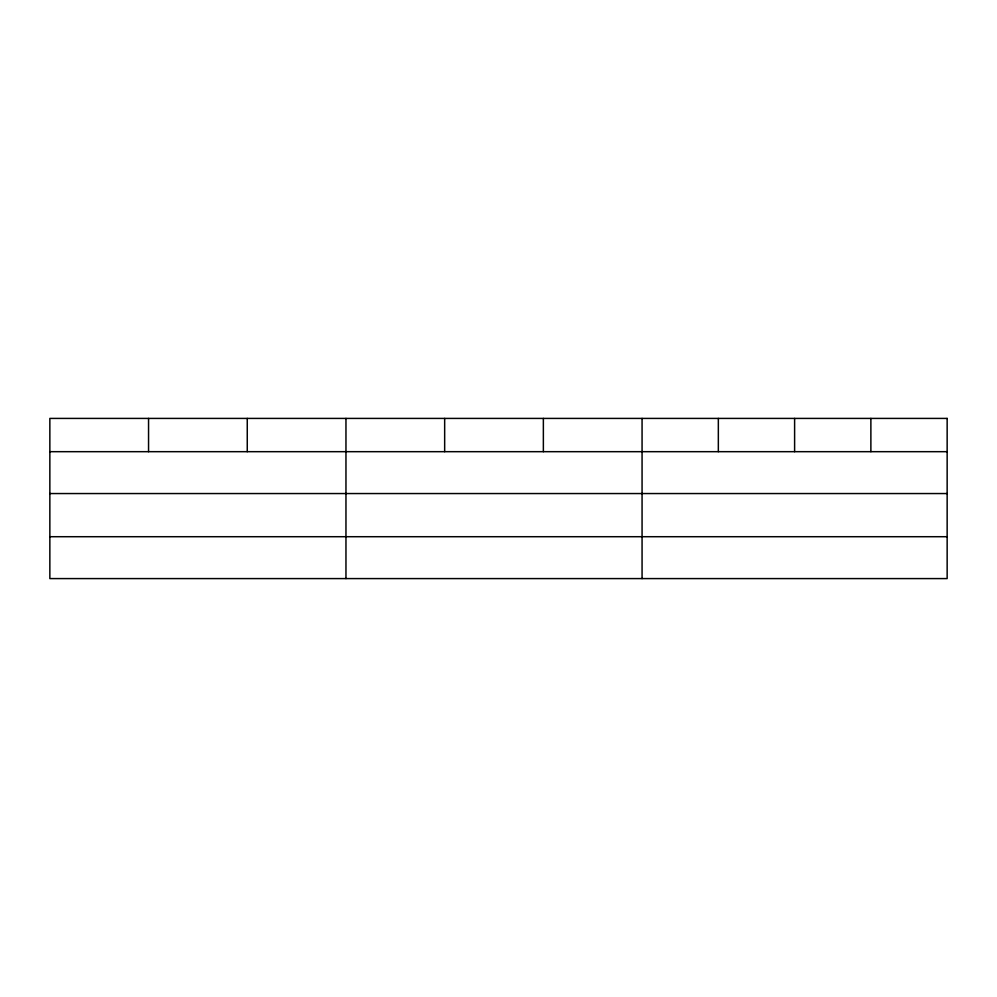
<?xml version="1.0" encoding="UTF-8"?>
<svg xmlns="http://www.w3.org/2000/svg" width="997" height="997" viewBox="0 0 997 997"><rect width="100%" height="100%" fill="white"/><g stroke="black" fill="none" stroke-linecap="round" stroke-linejoin="round"><path stroke-width="1.5" d="M49.85 451.678L947.15 451.678M49.85 493.552L947.15 493.552M49.85 536.71L947.15 536.71M870.88 418.416L870.88 451.678M794.609 418.416L794.609 451.678M718.339 418.416L718.339 451.678M642.068 418.416L642.068 578.584M543.365 418.416L543.365 451.678M444.662 418.416L444.662 451.678M345.959 418.416L345.959 578.584M247.256 418.416L247.256 451.678M148.553 418.416L148.553 451.678M947.15 418.416L49.85 418.416L49.85 578.584L947.15 578.584L947.15 418.416"/></g></svg>
